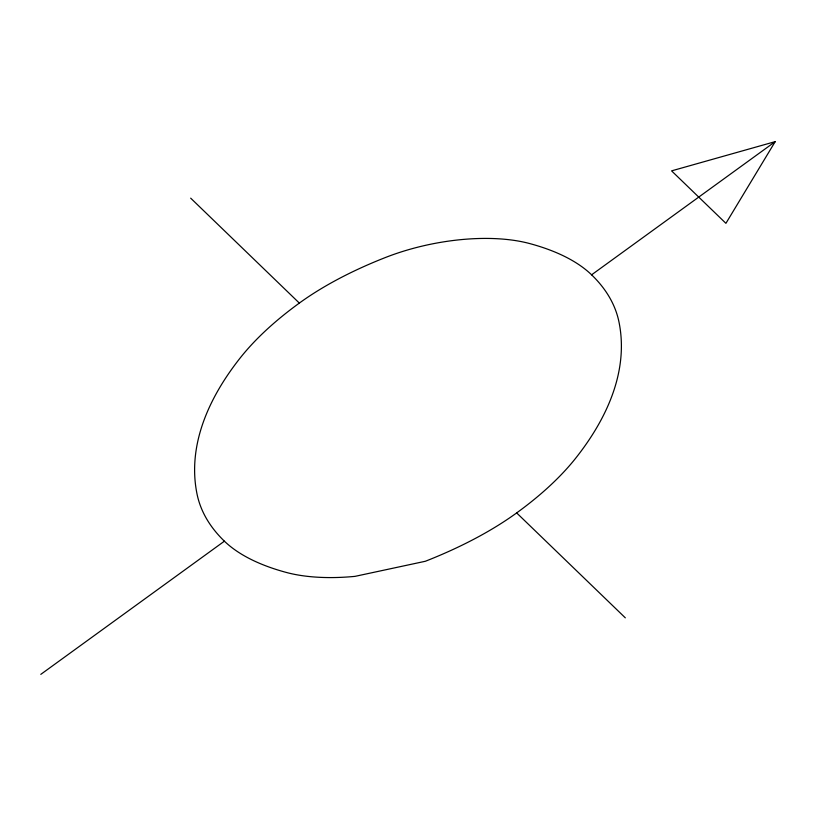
<?xml version="1.0" encoding="UTF-8"?>
<svg xmlns="http://www.w3.org/2000/svg" width="816" height="816" viewBox="0 0 816 816"><rect width="100%" height="100%" fill="white"/><g stroke="black" fill="none" stroke-linecap="round" stroke-linejoin="round"><path stroke-width="1.22" d="M775.2 141.637L725.914 223.329L671.578 170.87L775.2 141.637L591.6 274.819A268.311 115.933 -11.4 0 0 529.747 243.576A127.235 54.978 -11.4 0 0 385.356 257.54A268.311 115.933 -11.4 0 0 299.339 303.083A420.22 181.57 -11.4 0 0 239.567 358.744A634.838 274.309 -11.4 0 0 197.013 493.945A420.22 181.57 -11.4 0 0 224.4 541.181A268.311 115.933 -11.4 0 0 286.253 572.424A127.235 54.978 -11.4 0 0 355.011 576.361L425.33 561.275A284.906 123.104 -11.4 0 0 516.661 512.917A420.22 181.57 -11.4 0 0 576.433 457.256A634.838 274.309 -11.4 0 0 618.987 322.055A420.22 181.57 -11.4 0 0 591.6 274.819M40.8 674.363L224.4 541.181M190.679 198.155L299.339 303.083M516.661 512.917L625.321 617.845"/></g></svg>
